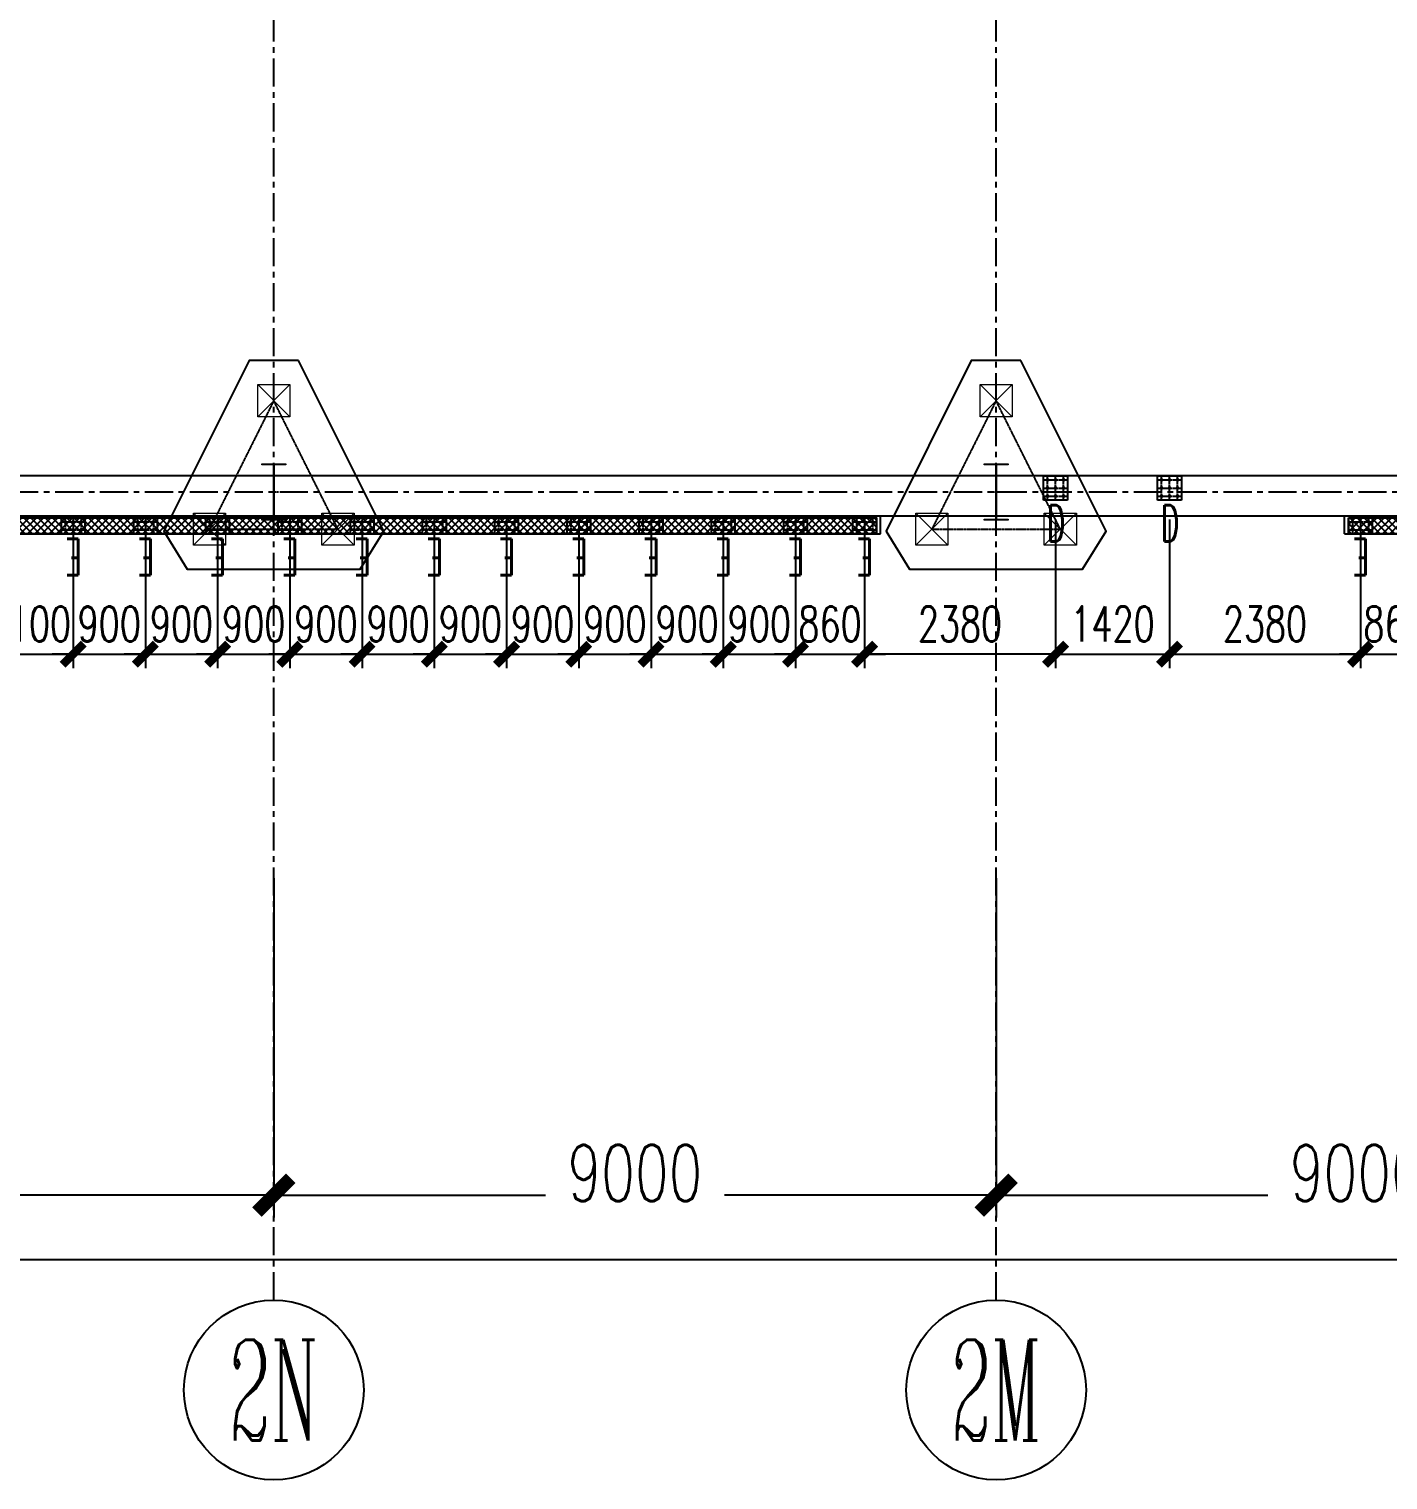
# Model space of a CAD drawing. Extents: x 782294 to 1727252, y -631030 to 17645.
# Drawn here: x 1063505 to 1080437, y -410193 to -392118 of the extents above; entities that cross this region are included whole.
import ezdxf
from ezdxf.enums import TextEntityAlignment as Align

# ---------------------------------------------------------------- set-up
doc = ezdxf.new("R2010")
doc.units = 0
doc.linetypes.add('CENTER', pattern=[2, 1.25, -0.25, 0.25, -0.25])
doc.layers.get('Defpoints').update_dxf_attribs({"color": 210})
for name, color, linetype in [('!ZN3-铝板幕墙-3', 3, 'Continuous'), ('2钢材断面', 2, 'Continuous'), ('30预埋件', 30, 'Continuous'), ('3符号', 3, 'Continuous'), ('40钢材投影', 40, 'Continuous'), ('ALT_CEN-0-30', 1, 'CENTER'), ('DIM', 173, 'Continuous'), ('DOTE', 1, 'CENTER'), ('S-BKL', 4, 'Continuous'), ('S-DOTE1', 140, 'CENTER'), ('S-HATCH1-W', 252, 'Continuous'), ('结构轮廓线', 1, 'Continuous')]:
    doc.layers.add(name, color=color, linetype=linetype)
doc.layers.add('S-col', color=2, linetype='Continuous', lineweight=0)
doc.layers.add('S-zhuang', color=1, linetype='Continuous', lineweight=0)
doc.styles.add('_TCH_AXIS', font='COMPLEX', dxfattribs={"bigfont": 'GBCBIG'})
doc.styles.add('DHTEXT-1', font='romans.shx', dxfattribs={"width": 0.7, "bigfont": 'chinese.shx'})
doc.dimstyles.new('ZN175', dxfattribs={"dimscale": 175, "dimtxt": 2.5, "dimasz": 1.5, "dimexe": 1, "dimexo": 2, "dimgap": 0.9, "dimtad": 1, "dimdec": 0, "dimdsep": 46, "dimtxsty": 'DHTEXT-1', "dimblk": 'ARCHTICK', "dimcen": 2.5, "dimclrd": 173, "dimclre": 173, "dimclrt": 7, "dimazin": 2, "dimtfac": 1, "dimtdec": 0, "dimtix": 1, "dimtmove": 2, "dimatfit": 3, "dimfxl": 0, "dimtolj": 1, "dimtzin": 0, "dimarcsym": 0})
doc.dimstyles.new('ZN280', dxfattribs={"dimscale": 280, "dimtxt": 2.5, "dimasz": 1.5, "dimexe": 1, "dimexo": 2, "dimgap": 0.9, "dimtad": 1, "dimdec": 0, "dimdsep": 46, "dimtxsty": 'DHTEXT-1', "dimblk": 'ARCHTICK', "dimcen": 2.5, "dimclrd": 173, "dimclre": 173, "dimclrt": 7, "dimazin": 2, "dimtfac": 1, "dimtdec": 0, "dimtix": 1, "dimtmove": 2, "dimatfit": 3, "dimfxl": 0, "dimarcsym": 0})
pattern_1 = [(45, (267058.46, 255298.27), (-44.901281, 44.901281), []), (135, (267058.46, 255298.27), (-44.901281, -44.901281), [])]

# ---------------------------------------------------------------- blocks, each defined once
blk = doc.blocks.new('_ArchTick')
at = {"color": 0, "linetype": 'ByBlock', "const_width": 0.4}
blk.add_lwpolyline([(-0.5, -0.5), (0.5, 0.5)], dxfattribs=at)
blk = doc.blocks.new('*D1440')
at = {"layer": 'Defpoints', "color": 0, "ltscale": 2800, "transparency": 16777216}
for p in [(39300, -4250), (48300, -4250), (48300, -8759)]:
    blk.add_point(p, dxfattribs=at)
at = {"layer": 'DIM', "color": 173, "linetype": 'ByBlock', "lineweight": -2, "ltscale": 2800, "transparency": 16777216}
for p, q in [((39300, -4810), (39300, -9039)), ((48300, -4810), (48300, -9039)), ((39300, -8759), (42685, -8759)), ((48300, -8759), (44915, -8759))]:
    blk.add_line(p, q, dxfattribs=at)
at = {"layer": 'DIM', "color": 173, "lineweight": -2, "ltscale": 2800, "transparency": 16777216, "xscale": 420, "yscale": 420, "zscale": 420, "rotation": 180}
blk.add_blockref('_ArchTick', (39300, -8759), dxfattribs=at)
at = {"layer": 'DIM', "color": 173, "lineweight": -2, "ltscale": 2800, "transparency": 16777216, "xscale": 420, "yscale": 420, "zscale": 420}
blk.add_blockref('_ArchTick', (48300, -8759), dxfattribs=at)
at = {"layer": 'DIM', "color": 7, "ltscale": 2800, "transparency": 16777216, "insert": (43800, -8484), "char_height": 700, "attachment_point": 5, "style": 'DHTEXT-1'}
blk.add_mtext('9000', dxfattribs=at)
blk = doc.blocks.new('*D1441')
at = {"layer": 'Defpoints', "color": 0, "ltscale": 2800, "transparency": 16777216}
for p in [(48300, -4250), (57300, -4250), (57300, -8759)]:
    blk.add_point(p, dxfattribs=at)
at = {"layer": 'DIM', "color": 173, "linetype": 'ByBlock', "lineweight": -2, "ltscale": 2800, "transparency": 16777216}
for p, q in [((48300, -4810), (48300, -9039)), ((57300, -4810), (57300, -9039)), ((48300, -8759), (51685, -8759)), ((57300, -8759), (53915, -8759))]:
    blk.add_line(p, q, dxfattribs=at)
at = {"layer": 'DIM', "color": 173, "lineweight": -2, "ltscale": 2800, "transparency": 16777216, "xscale": 420, "yscale": 420, "zscale": 420, "rotation": 180}
blk.add_blockref('_ArchTick', (48300, -8759), dxfattribs=at)
at = {"layer": 'DIM', "color": 173, "lineweight": -2, "ltscale": 2800, "transparency": 16777216, "xscale": 420, "yscale": 420, "zscale": 420}
blk.add_blockref('_ArchTick', (57300, -8759), dxfattribs=at)
at = {"layer": 'DIM', "color": 7, "ltscale": 2800, "transparency": 16777216, "insert": (52800, -8484), "char_height": 700, "attachment_point": 5, "style": 'DHTEXT-1'}
blk.add_mtext('9000', dxfattribs=at)
blk = doc.blocks.new('*D1442')
at = {"layer": 'Defpoints', "color": 0, "ltscale": 2800, "transparency": 16777216}
for p in [(57300, -4250), (66300, -4250), (66300, -8759)]:
    blk.add_point(p, dxfattribs=at)
at = {"layer": 'DIM', "color": 173, "linetype": 'ByBlock', "lineweight": -2, "ltscale": 2800, "transparency": 16777216}
for p, q in [((57300, -4810), (57300, -9039)), ((66300, -4810), (66300, -9039)), ((57300, -8759), (60685, -8759)), ((66300, -8759), (62915, -8759))]:
    blk.add_line(p, q, dxfattribs=at)
at = {"layer": 'DIM', "color": 173, "lineweight": -2, "ltscale": 2800, "transparency": 16777216, "xscale": 420, "yscale": 420, "zscale": 420, "rotation": 180}
blk.add_blockref('_ArchTick', (57300, -8759), dxfattribs=at)
at = {"layer": 'DIM', "color": 173, "lineweight": -2, "ltscale": 2800, "transparency": 16777216, "xscale": 420, "yscale": 420, "zscale": 420}
blk.add_blockref('_ArchTick', (66300, -8759), dxfattribs=at)
at = {"layer": 'DIM', "color": 7, "ltscale": 2800, "transparency": 16777216, "insert": (61800, -8484), "char_height": 700, "attachment_point": 5, "style": 'DHTEXT-1'}
blk.add_mtext('9000', dxfattribs=at)
blk = doc.blocks.new('*D1427')
at = {"layer": 'Defpoints', "color": 0, "ltscale": 2800, "transparency": 16777216}
for p in [(0, -4350), (156300, -4350), (156300, -9559)]:
    blk.add_point(p, dxfattribs=at)
at = {"layer": 'DIM', "color": 173, "linetype": 'ByBlock', "lineweight": -2, "ltscale": 2800, "transparency": 16777216}
for p, q in [((0, -4910), (0, -9839)), ((156300, -4910), (156300, -9839)), ((0, -9559), (76553, -9559)), ((156300, -9559), (79647, -9559))]:
    blk.add_line(p, q, dxfattribs=at)
at = {"layer": 'DIM', "color": 173, "lineweight": -2, "ltscale": 2800, "transparency": 16777216, "xscale": 420, "yscale": 420, "zscale": 420, "rotation": 180}
blk.add_blockref('_ArchTick', (0, -9559), dxfattribs=at)
at = {"layer": 'DIM', "color": 173, "lineweight": -2, "ltscale": 2800, "transparency": 16777216, "xscale": 420, "yscale": 420, "zscale": 420}
blk.add_blockref('_ArchTick', (156300, -9559), dxfattribs=at)
at = {"layer": 'DIM', "color": 7, "ltscale": 2800, "transparency": 16777216, "insert": (78100, -9284), "char_height": 700, "attachment_point": 5, "style": 'DHTEXT-1'}
blk.add_mtext('156300', dxfattribs=at)
blk = doc.blocks.new('卓越-轴号')
blk.add_circle((0, 0), 4)
at = {"color": 0, "style": '_TCH_AXIS', "width": 1.041667, "flags": 8}
blk.add_attdef('A', text='', height=4.48, dxfattribs=at).set_placement((-2, -2.24), (2, -2.24), align=Align.FIT)
blk = doc.blocks.new('20250913105916')
at = {"layer": '结构轮廓线', "color": 1, "ltscale": 500}
for p, q in [((55860, -520), (55860, -300)), ((61640, -520), (61640, -300)), ((34640, -520), (55860, -520)), ((61640, -520), (74660, -520))]:
    blk.add_line(p, q, dxfattribs=at)
blk = doc.blocks.new('20250903183753')
at = {"layer": '2钢材断面'}
for p, q in [((150, 0), (-150, 0)), ((-150, 0), (-150, -300)), ((150, -300), (150, 0)), ((-150, -300), (150, -300))]:
    blk.add_line(p, q, dxfattribs=at)
at = {"layer": '40钢材投影'}
for centre, radius in [((-100, -50), 12), ((-100, -150), 12), ((-100, -50), 6), ((-100, -150), 6), ((0, -50), 12), ((0, -150), 12), ((0, -50), 6), ((0, -150), 6), ((100, -50), 12), ((100, -150), 12), ((100, -50), 6), ((100, -150), 6), ((-100, -250), 12), ((-100, -250), 6), ((0, -250), 12), ((0, -250), 6), ((100, -251), 12), ((100, -251), 6)]:
    blk.add_circle(centre, radius, dxfattribs=at)
at = {"layer": 'ALT_CEN-0-30', "ltscale": 20}
for p, q in [((-100, 0), (-100, -300)), ((0, 0), (0, -300)), ((100, 0), (100, -300)), ((-150, -50), (150, -50)), ((-150, -150), (150, -150)), ((-150, -250), (150, -250))]:
    blk.add_line(p, q, dxfattribs=at)
blk = doc.blocks.new('20250903183821')
at = {"ltscale": 50}
blk.add_blockref('20250903183753', (0, 0), dxfattribs=at)
at = {"layer": '30预埋件', "style": 'DHTEXT-1', "text_generation_flag": 6, "width": 0.55}
blk.add_attdef('B', (-105, 65), '', height=450, rotation=180, dxfattribs=at)
blk = doc.blocks.new('20250902145151')
at = {"layer": '2钢材断面'}
for p, q in [((150, 100), (-150, 100)), ((-150, 100), (-150, -100)), ((150, -100), (150, 100)), ((-150, -100), (150, -100))]:
    blk.add_line(p, q, dxfattribs=at)
at = {"layer": '40钢材投影'}
for centre, radius in [((-100, 50), 10), ((-100, 50), 5), ((0, 50), 10), ((0, 50), 5), ((100, 50), 10), ((100, 50), 5), ((-100, -50), 10), ((-100, -50), 5), ((0, -50), 10), ((0, -50), 5), ((100, -50), 10), ((100, -50), 5)]:
    blk.add_circle(centre, radius, dxfattribs=at)
at = {"layer": 'ALT_CEN-0-30', "ltscale": 20}
for p, q in [((-150, 50), (150, 50)), ((-100, 100), (-100, -100)), ((0, 100), (0, -100)), ((100, 100), (100, -100)), ((-150, -50), (150, -50))]:
    blk.add_line(p, q, dxfattribs=at)
blk = doc.blocks.new('20250912153858')
at = {"ltscale": 50}
blk.add_blockref('20250902145151', (0, 100), dxfattribs=at)
at = {"layer": '30预埋件', "style": 'DHTEXT-1', "text_generation_flag": 6, "width": 0.55}
blk.add_attdef('B', (105, -65), '', height=450, dxfattribs=at)
blk = doc.blocks.new('20250913102643')
at = {"ltscale": 500}
ref = blk.add_blockref('20250903183821', (58040, -100), dxfattribs=dict(at, xscale=-1, rotation=180))
ref.add_attrib('B', 'D', (57935, -615), dxfattribs={"layer": '30预埋件', "height": 450, "rotation": 180, "style": 'DHTEXT-1', "text_generation_flag": 6, "width": 0.55})
ref = blk.add_blockref('20250903183821', (59460, -100), dxfattribs=dict(at, xscale=-1, rotation=180))
ref.add_attrib('B', 'D', (59355, -615), dxfattribs={"layer": '30预埋件', "height": 450, "rotation": 180, "style": 'DHTEXT-1', "text_generation_flag": 6, "width": 0.55})
at = {"layer": '结构轮廓线', "ltscale": 500}
for p in [(45800, -520), (46700, -520), (47600, -520), (48500, -520), (49400, -520), (50300, -520), (51200, -520), (52100, -520), (53000, -520), (53900, -520), (54800, -520), (55660, -520), (61840, -520)]:
    blk.add_blockref('20250912153858', p, dxfattribs=at).add_auto_attribs({'B': 'E'})
blk = doc.blocks.new('*D876')
at = {"layer": 'Defpoints', "color": 0, "ltscale": 1750, "transparency": 16777216}
for p in [(1080095, -397877), (1080955, -397877), (1080955, -399906)]:
    blk.add_point(p, dxfattribs=at)
at = {"layer": 'DIM', "color": 173, "linetype": 'ByBlock', "lineweight": -2, "ltscale": 1750, "transparency": 16777216}
for p, q in [((1080095, -398227), (1080095, -400081)), ((1080955, -398227), (1080955, -400081)), ((1080095, -399906), (1079832, -399906)), ((1080095, -399906), (1080955, -399906)), ((1080955, -399906), (1081217, -399906))]:
    blk.add_line(p, q, dxfattribs=at)
at = {"layer": 'DIM', "color": 173, "lineweight": -2, "ltscale": 1750, "transparency": 16777216, "xscale": 262.5, "yscale": 262.5, "zscale": 262.5}
blk.add_blockref('_ArchTick', (1080095, -399906), dxfattribs=at)
at = {"layer": 'DIM', "color": 173, "lineweight": -2, "ltscale": 1750, "transparency": 16777216, "xscale": 262.5, "yscale": 262.5, "zscale": 262.5, "rotation": 180}
blk.add_blockref('_ArchTick', (1080955, -399906), dxfattribs=at)
at = {"layer": 'DIM', "color": 7, "ltscale": 1750, "transparency": 16777216, "insert": (1080525, -399529), "char_height": 437.5, "attachment_point": 5, "style": 'DHTEXT-1'}
blk.add_mtext('\\A1;860', dxfattribs=at)
blk = doc.blocks.new('*D877')
at = {"layer": 'Defpoints', "color": 0, "ltscale": 1750, "transparency": 16777216}
for p in [(1077715, -397877), (1080095, -397877), (1080095, -399906)]:
    blk.add_point(p, dxfattribs=at)
at = {"layer": 'DIM', "color": 173, "linetype": 'ByBlock', "lineweight": -2, "ltscale": 1750, "transparency": 16777216}
for p, q in [((1077715, -398227), (1077715, -400081)), ((1080095, -398227), (1080095, -400081)), ((1077715, -399906), (1080095, -399906))]:
    blk.add_line(p, q, dxfattribs=at)
at = {"layer": 'DIM', "color": 173, "lineweight": -2, "ltscale": 1750, "transparency": 16777216, "xscale": 262.5, "yscale": 262.5, "zscale": 262.5, "rotation": 180}
blk.add_blockref('_ArchTick', (1077715, -399906), dxfattribs=at)
at = {"layer": 'DIM', "color": 173, "lineweight": -2, "ltscale": 1750, "transparency": 16777216, "xscale": 262.5, "yscale": 262.5, "zscale": 262.5}
blk.add_blockref('_ArchTick', (1080095, -399906), dxfattribs=at)
at = {"layer": 'DIM', "color": 7, "ltscale": 1750, "transparency": 16777216, "insert": (1078905, -399529), "char_height": 437.5, "attachment_point": 5, "style": 'DHTEXT-1'}
blk.add_mtext('\\A1;2380', dxfattribs=at)
blk = doc.blocks.new('*D878')
at = {"layer": 'Defpoints', "color": 0, "ltscale": 1750, "transparency": 16777216}
for p in [(1076295, -397877), (1077715, -397877), (1077715, -399906)]:
    blk.add_point(p, dxfattribs=at)
at = {"layer": 'DIM', "color": 173, "linetype": 'ByBlock', "lineweight": -2, "ltscale": 1750, "transparency": 16777216}
for p, q in [((1076295, -398227), (1076295, -400081)), ((1077715, -398227), (1077715, -400081)), ((1076295, -399906), (1077715, -399906))]:
    blk.add_line(p, q, dxfattribs=at)
at = {"layer": 'DIM', "color": 173, "lineweight": -2, "ltscale": 1750, "transparency": 16777216, "xscale": 262.5, "yscale": 262.5, "zscale": 262.5, "rotation": 180}
blk.add_blockref('_ArchTick', (1076295, -399906), dxfattribs=at)
at = {"layer": 'DIM', "color": 173, "lineweight": -2, "ltscale": 1750, "transparency": 16777216, "xscale": 262.5, "yscale": 262.5, "zscale": 262.5}
blk.add_blockref('_ArchTick', (1077715, -399906), dxfattribs=at)
at = {"layer": 'DIM', "color": 7, "ltscale": 1750, "transparency": 16777216, "insert": (1077005, -399529), "char_height": 437.5, "attachment_point": 5, "style": 'DHTEXT-1'}
blk.add_mtext('\\A1;1420', dxfattribs=at)
blk = doc.blocks.new('*D879')
at = {"layer": 'Defpoints', "color": 0, "ltscale": 1750, "transparency": 16777216}
for p in [(1073055, -397877), (1073915, -397877), (1073915, -399906)]:
    blk.add_point(p, dxfattribs=at)
at = {"layer": 'DIM', "color": 173, "linetype": 'ByBlock', "lineweight": -2, "ltscale": 1750, "transparency": 16777216}
for p, q in [((1073055, -398227), (1073055, -400081)), ((1073915, -398227), (1073915, -400081)), ((1073055, -399906), (1072792, -399906)), ((1073055, -399906), (1073915, -399906)), ((1073915, -399906), (1074177, -399906))]:
    blk.add_line(p, q, dxfattribs=at)
at = {"layer": 'DIM', "color": 173, "lineweight": -2, "ltscale": 1750, "transparency": 16777216, "xscale": 262.5, "yscale": 262.5, "zscale": 262.5}
blk.add_blockref('_ArchTick', (1073055, -399906), dxfattribs=at)
at = {"layer": 'DIM', "color": 173, "lineweight": -2, "ltscale": 1750, "transparency": 16777216, "xscale": 262.5, "yscale": 262.5, "zscale": 262.5, "rotation": 180}
blk.add_blockref('_ArchTick', (1073915, -399906), dxfattribs=at)
at = {"layer": 'DIM', "color": 7, "ltscale": 1750, "transparency": 16777216, "insert": (1073485, -399529), "char_height": 437.5, "attachment_point": 5, "style": 'DHTEXT-1'}
blk.add_mtext('\\A1;860', dxfattribs=at)
blk = doc.blocks.new('*D880')
at = {"layer": 'Defpoints', "color": 0, "ltscale": 1750, "transparency": 16777216}
for p in [(1072155, -397877), (1073055, -397877), (1073055, -399906)]:
    blk.add_point(p, dxfattribs=at)
at = {"layer": 'DIM', "color": 173, "linetype": 'ByBlock', "lineweight": -2, "ltscale": 1750, "transparency": 16777216}
for p, q in [((1072155, -398227), (1072155, -400081)), ((1073055, -398227), (1073055, -400081)), ((1072155, -399906), (1071892, -399906)), ((1072155, -399906), (1073055, -399906)), ((1073055, -399906), (1073317, -399906))]:
    blk.add_line(p, q, dxfattribs=at)
at = {"layer": 'DIM', "color": 173, "lineweight": -2, "ltscale": 1750, "transparency": 16777216, "xscale": 262.5, "yscale": 262.5, "zscale": 262.5}
blk.add_blockref('_ArchTick', (1072155, -399906), dxfattribs=at)
at = {"layer": 'DIM', "color": 173, "lineweight": -2, "ltscale": 1750, "transparency": 16777216, "xscale": 262.5, "yscale": 262.5, "zscale": 262.5, "rotation": 180}
blk.add_blockref('_ArchTick', (1073055, -399906), dxfattribs=at)
at = {"layer": 'DIM', "color": 7, "ltscale": 1750, "transparency": 16777216, "insert": (1072605, -399529), "char_height": 437.5, "attachment_point": 5, "style": 'DHTEXT-1'}
blk.add_mtext('\\A1;900', dxfattribs=at)
blk = doc.blocks.new('*D881')
at = {"layer": 'Defpoints', "color": 0, "ltscale": 1750, "transparency": 16777216}
for p in [(1071255, -397877), (1072155, -397877), (1072155, -399906)]:
    blk.add_point(p, dxfattribs=at)
at = {"layer": 'DIM', "color": 173, "linetype": 'ByBlock', "lineweight": -2, "ltscale": 1750, "transparency": 16777216}
for p, q in [((1071255, -398227), (1071255, -400081)), ((1072155, -398227), (1072155, -400081)), ((1071255, -399906), (1070992, -399906)), ((1071255, -399906), (1072155, -399906)), ((1072155, -399906), (1072417, -399906))]:
    blk.add_line(p, q, dxfattribs=at)
at = {"layer": 'DIM', "color": 173, "lineweight": -2, "ltscale": 1750, "transparency": 16777216, "xscale": 262.5, "yscale": 262.5, "zscale": 262.5}
blk.add_blockref('_ArchTick', (1071255, -399906), dxfattribs=at)
at = {"layer": 'DIM', "color": 173, "lineweight": -2, "ltscale": 1750, "transparency": 16777216, "xscale": 262.5, "yscale": 262.5, "zscale": 262.5, "rotation": 180}
blk.add_blockref('_ArchTick', (1072155, -399906), dxfattribs=at)
at = {"layer": 'DIM', "color": 7, "ltscale": 1750, "transparency": 16777216, "insert": (1071705, -399529), "char_height": 437.5, "attachment_point": 5, "style": 'DHTEXT-1'}
blk.add_mtext('\\A1;900', dxfattribs=at)
blk = doc.blocks.new('*D882')
at = {"layer": 'Defpoints', "color": 0, "ltscale": 1750, "transparency": 16777216}
for p in [(1070355, -397877), (1071255, -397877), (1071255, -399906)]:
    blk.add_point(p, dxfattribs=at)
at = {"layer": 'DIM', "color": 173, "linetype": 'ByBlock', "lineweight": -2, "ltscale": 1750, "transparency": 16777216}
for p, q in [((1070355, -398227), (1070355, -400081)), ((1071255, -398227), (1071255, -400081)), ((1070355, -399906), (1070092, -399906)), ((1070355, -399906), (1071255, -399906)), ((1071255, -399906), (1071517, -399906))]:
    blk.add_line(p, q, dxfattribs=at)
at = {"layer": 'DIM', "color": 173, "lineweight": -2, "ltscale": 1750, "transparency": 16777216, "xscale": 262.5, "yscale": 262.5, "zscale": 262.5}
blk.add_blockref('_ArchTick', (1070355, -399906), dxfattribs=at)
at = {"layer": 'DIM', "color": 173, "lineweight": -2, "ltscale": 1750, "transparency": 16777216, "xscale": 262.5, "yscale": 262.5, "zscale": 262.5, "rotation": 180}
blk.add_blockref('_ArchTick', (1071255, -399906), dxfattribs=at)
at = {"layer": 'DIM', "color": 7, "ltscale": 1750, "transparency": 16777216, "insert": (1070805, -399529), "char_height": 437.5, "attachment_point": 5, "style": 'DHTEXT-1'}
blk.add_mtext('\\A1;900', dxfattribs=at)
blk = doc.blocks.new('*D883')
at = {"layer": 'Defpoints', "color": 0, "ltscale": 1750, "transparency": 16777216}
for p in [(1069455, -397877), (1070355, -397877), (1070355, -399906)]:
    blk.add_point(p, dxfattribs=at)
at = {"layer": 'DIM', "color": 173, "linetype": 'ByBlock', "lineweight": -2, "ltscale": 1750, "transparency": 16777216}
for p, q in [((1069455, -398227), (1069455, -400081)), ((1070355, -398227), (1070355, -400081)), ((1069455, -399906), (1069192, -399906)), ((1069455, -399906), (1070355, -399906)), ((1070355, -399906), (1070617, -399906))]:
    blk.add_line(p, q, dxfattribs=at)
at = {"layer": 'DIM', "color": 173, "lineweight": -2, "ltscale": 1750, "transparency": 16777216, "xscale": 262.5, "yscale": 262.5, "zscale": 262.5}
blk.add_blockref('_ArchTick', (1069455, -399906), dxfattribs=at)
at = {"layer": 'DIM', "color": 173, "lineweight": -2, "ltscale": 1750, "transparency": 16777216, "xscale": 262.5, "yscale": 262.5, "zscale": 262.5, "rotation": 180}
blk.add_blockref('_ArchTick', (1070355, -399906), dxfattribs=at)
at = {"layer": 'DIM', "color": 7, "ltscale": 1750, "transparency": 16777216, "insert": (1069905, -399529), "char_height": 437.5, "attachment_point": 5, "style": 'DHTEXT-1'}
blk.add_mtext('\\A1;900', dxfattribs=at)
blk = doc.blocks.new('*D884')
at = {"layer": 'Defpoints', "color": 0, "ltscale": 1750, "transparency": 16777216}
for p in [(1068555, -397877), (1069455, -397877), (1069455, -399906)]:
    blk.add_point(p, dxfattribs=at)
at = {"layer": 'DIM', "color": 173, "linetype": 'ByBlock', "lineweight": -2, "ltscale": 1750, "transparency": 16777216}
for p, q in [((1068555, -398227), (1068555, -400081)), ((1069455, -398227), (1069455, -400081)), ((1068555, -399906), (1068292, -399906)), ((1068555, -399906), (1069455, -399906)), ((1069455, -399906), (1069717, -399906))]:
    blk.add_line(p, q, dxfattribs=at)
at = {"layer": 'DIM', "color": 173, "lineweight": -2, "ltscale": 1750, "transparency": 16777216, "xscale": 262.5, "yscale": 262.5, "zscale": 262.5}
blk.add_blockref('_ArchTick', (1068555, -399906), dxfattribs=at)
at = {"layer": 'DIM', "color": 173, "lineweight": -2, "ltscale": 1750, "transparency": 16777216, "xscale": 262.5, "yscale": 262.5, "zscale": 262.5, "rotation": 180}
blk.add_blockref('_ArchTick', (1069455, -399906), dxfattribs=at)
at = {"layer": 'DIM', "color": 7, "ltscale": 1750, "transparency": 16777216, "insert": (1069005, -399529), "char_height": 437.5, "attachment_point": 5, "style": 'DHTEXT-1'}
blk.add_mtext('\\A1;900', dxfattribs=at)
blk = doc.blocks.new('*D885')
at = {"layer": 'Defpoints', "color": 0, "ltscale": 1750, "transparency": 16777216}
for p in [(1067655, -397877), (1068555, -397877), (1068555, -399906)]:
    blk.add_point(p, dxfattribs=at)
at = {"layer": 'DIM', "color": 173, "linetype": 'ByBlock', "lineweight": -2, "ltscale": 1750, "transparency": 16777216}
for p, q in [((1067655, -398227), (1067655, -400081)), ((1068555, -398227), (1068555, -400081)), ((1067655, -399906), (1067392, -399906)), ((1067655, -399906), (1068555, -399906)), ((1068555, -399906), (1068817, -399906))]:
    blk.add_line(p, q, dxfattribs=at)
at = {"layer": 'DIM', "color": 173, "lineweight": -2, "ltscale": 1750, "transparency": 16777216, "xscale": 262.5, "yscale": 262.5, "zscale": 262.5}
blk.add_blockref('_ArchTick', (1067655, -399906), dxfattribs=at)
at = {"layer": 'DIM', "color": 173, "lineweight": -2, "ltscale": 1750, "transparency": 16777216, "xscale": 262.5, "yscale": 262.5, "zscale": 262.5, "rotation": 180}
blk.add_blockref('_ArchTick', (1068555, -399906), dxfattribs=at)
at = {"layer": 'DIM', "color": 7, "ltscale": 1750, "transparency": 16777216, "insert": (1068105, -399529), "char_height": 437.5, "attachment_point": 5, "style": 'DHTEXT-1'}
blk.add_mtext('\\A1;900', dxfattribs=at)
blk = doc.blocks.new('*D886')
at = {"layer": 'Defpoints', "color": 0, "ltscale": 1750, "transparency": 16777216}
for p in [(1066755, -397877), (1067655, -397877), (1067655, -399906)]:
    blk.add_point(p, dxfattribs=at)
at = {"layer": 'DIM', "color": 173, "linetype": 'ByBlock', "lineweight": -2, "ltscale": 1750, "transparency": 16777216}
for p, q in [((1066755, -398227), (1066755, -400081)), ((1067655, -398227), (1067655, -400081)), ((1066755, -399906), (1066492, -399906)), ((1066755, -399906), (1067655, -399906)), ((1067655, -399906), (1067917, -399906))]:
    blk.add_line(p, q, dxfattribs=at)
at = {"layer": 'DIM', "color": 173, "lineweight": -2, "ltscale": 1750, "transparency": 16777216, "xscale": 262.5, "yscale": 262.5, "zscale": 262.5}
blk.add_blockref('_ArchTick', (1066755, -399906), dxfattribs=at)
at = {"layer": 'DIM', "color": 173, "lineweight": -2, "ltscale": 1750, "transparency": 16777216, "xscale": 262.5, "yscale": 262.5, "zscale": 262.5, "rotation": 180}
blk.add_blockref('_ArchTick', (1067655, -399906), dxfattribs=at)
at = {"layer": 'DIM', "color": 7, "ltscale": 1750, "transparency": 16777216, "insert": (1067205, -399529), "char_height": 437.5, "attachment_point": 5, "style": 'DHTEXT-1'}
blk.add_mtext('\\A1;900', dxfattribs=at)
blk = doc.blocks.new('*D887')
at = {"layer": 'Defpoints', "color": 0, "ltscale": 1750, "transparency": 16777216}
for p in [(1065855, -397877), (1066755, -397877), (1066755, -399906)]:
    blk.add_point(p, dxfattribs=at)
at = {"layer": 'DIM', "color": 173, "linetype": 'ByBlock', "lineweight": -2, "ltscale": 1750, "transparency": 16777216}
for p, q in [((1065855, -398227), (1065855, -400081)), ((1066755, -398227), (1066755, -400081)), ((1065855, -399906), (1065592, -399906)), ((1065855, -399906), (1066755, -399906)), ((1066755, -399906), (1067017, -399906))]:
    blk.add_line(p, q, dxfattribs=at)
at = {"layer": 'DIM', "color": 173, "lineweight": -2, "ltscale": 1750, "transparency": 16777216, "xscale": 262.5, "yscale": 262.5, "zscale": 262.5}
blk.add_blockref('_ArchTick', (1065855, -399906), dxfattribs=at)
at = {"layer": 'DIM', "color": 173, "lineweight": -2, "ltscale": 1750, "transparency": 16777216, "xscale": 262.5, "yscale": 262.5, "zscale": 262.5, "rotation": 180}
blk.add_blockref('_ArchTick', (1066755, -399906), dxfattribs=at)
at = {"layer": 'DIM', "color": 7, "ltscale": 1750, "transparency": 16777216, "insert": (1066305, -399529), "char_height": 437.5, "attachment_point": 5, "style": 'DHTEXT-1'}
blk.add_mtext('\\A1;900', dxfattribs=at)
blk = doc.blocks.new('*D888')
at = {"layer": 'Defpoints', "color": 0, "ltscale": 1750, "transparency": 16777216}
for p in [(1064955, -397877), (1065855, -397877), (1065855, -399906)]:
    blk.add_point(p, dxfattribs=at)
at = {"layer": 'DIM', "color": 173, "linetype": 'ByBlock', "lineweight": -2, "ltscale": 1750, "transparency": 16777216}
for p, q in [((1064955, -398227), (1064955, -400081)), ((1065855, -398227), (1065855, -400081)), ((1064955, -399906), (1064692, -399906)), ((1064955, -399906), (1065855, -399906)), ((1065855, -399906), (1066117, -399906))]:
    blk.add_line(p, q, dxfattribs=at)
at = {"layer": 'DIM', "color": 173, "lineweight": -2, "ltscale": 1750, "transparency": 16777216, "xscale": 262.5, "yscale": 262.5, "zscale": 262.5}
blk.add_blockref('_ArchTick', (1064955, -399906), dxfattribs=at)
at = {"layer": 'DIM', "color": 173, "lineweight": -2, "ltscale": 1750, "transparency": 16777216, "xscale": 262.5, "yscale": 262.5, "zscale": 262.5, "rotation": 180}
blk.add_blockref('_ArchTick', (1065855, -399906), dxfattribs=at)
at = {"layer": 'DIM', "color": 7, "ltscale": 1750, "transparency": 16777216, "insert": (1065405, -399529), "char_height": 437.5, "attachment_point": 5, "style": 'DHTEXT-1'}
blk.add_mtext('\\A1;900', dxfattribs=at)
blk = doc.blocks.new('*D889')
at = {"layer": 'Defpoints', "color": 0, "ltscale": 1750, "transparency": 16777216}
for p in [(1064055, -397877), (1064955, -397877), (1064955, -399906)]:
    blk.add_point(p, dxfattribs=at)
at = {"layer": 'DIM', "color": 173, "linetype": 'ByBlock', "lineweight": -2, "ltscale": 1750, "transparency": 16777216}
for p, q in [((1064055, -398227), (1064055, -400081)), ((1064955, -398227), (1064955, -400081)), ((1064055, -399906), (1063792, -399906)), ((1064055, -399906), (1064955, -399906)), ((1064955, -399906), (1065217, -399906))]:
    blk.add_line(p, q, dxfattribs=at)
at = {"layer": 'DIM', "color": 173, "lineweight": -2, "ltscale": 1750, "transparency": 16777216, "xscale": 262.5, "yscale": 262.5, "zscale": 262.5}
blk.add_blockref('_ArchTick', (1064055, -399906), dxfattribs=at)
at = {"layer": 'DIM', "color": 173, "lineweight": -2, "ltscale": 1750, "transparency": 16777216, "xscale": 262.5, "yscale": 262.5, "zscale": 262.5, "rotation": 180}
blk.add_blockref('_ArchTick', (1064955, -399906), dxfattribs=at)
at = {"layer": 'DIM', "color": 7, "ltscale": 1750, "transparency": 16777216, "insert": (1064505, -399529), "char_height": 437.5, "attachment_point": 5, "style": 'DHTEXT-1'}
blk.add_mtext('\\A1;900', dxfattribs=at)
blk = doc.blocks.new('*D890')
at = {"layer": 'Defpoints', "color": 0, "ltscale": 1750, "transparency": 16777216}
for p in [(1062955, -397877), (1064055, -397877), (1064055, -399906)]:
    blk.add_point(p, dxfattribs=at)
at = {"layer": 'DIM', "color": 173, "linetype": 'ByBlock', "lineweight": -2, "ltscale": 1750, "transparency": 16777216}
for p, q in [((1062955, -398227), (1062955, -400081)), ((1064055, -398227), (1064055, -400081)), ((1062955, -399906), (1062692, -399906)), ((1062955, -399906), (1064055, -399906)), ((1064055, -399906), (1064317, -399906))]:
    blk.add_line(p, q, dxfattribs=at)
at = {"layer": 'DIM', "color": 173, "lineweight": -2, "ltscale": 1750, "transparency": 16777216, "xscale": 262.5, "yscale": 262.5, "zscale": 262.5}
blk.add_blockref('_ArchTick', (1062955, -399906), dxfattribs=at)
at = {"layer": 'DIM', "color": 173, "lineweight": -2, "ltscale": 1750, "transparency": 16777216, "xscale": 262.5, "yscale": 262.5, "zscale": 262.5, "rotation": 180}
blk.add_blockref('_ArchTick', (1064055, -399906), dxfattribs=at)
at = {"layer": 'DIM', "color": 7, "ltscale": 1750, "transparency": 16777216, "insert": (1063505, -399529), "char_height": 437.5, "attachment_point": 5, "style": 'DHTEXT-1'}
blk.add_mtext('\\A1;1100', dxfattribs=at)
blk = doc.blocks.new('*D1480')
at = {"layer": 'Defpoints', "color": 0, "ltscale": 1750, "transparency": 16777216}
for p in [(1073915, -397877), (1076295, -397877), (1073915, -399906)]:
    blk.add_point(p, dxfattribs=at)
at = {"layer": 'DIM', "color": 173, "linetype": 'ByBlock', "lineweight": -2, "ltscale": 1750, "transparency": 16777216}
for p, q in [((1073915, -398227), (1073915, -400081)), ((1076295, -398227), (1076295, -400081)), ((1076295, -399906), (1073915, -399906))]:
    blk.add_line(p, q, dxfattribs=at)
at = {"layer": 'DIM', "color": 173, "lineweight": -2, "ltscale": 1750, "transparency": 16777216, "xscale": 262.5, "yscale": 262.5, "zscale": 262.5, "rotation": 180}
blk.add_blockref('_ArchTick', (1073915, -399906), dxfattribs=at)
at = {"layer": 'DIM', "color": 173, "lineweight": -2, "ltscale": 1750, "transparency": 16777216, "xscale": 262.5, "yscale": 262.5, "zscale": 262.5}
blk.add_blockref('_ArchTick', (1076295, -399906), dxfattribs=at)
at = {"layer": 'DIM', "color": 7, "ltscale": 1750, "transparency": 16777216, "insert": (1075105, -399529), "char_height": 437.5, "attachment_point": 5, "style": 'DHTEXT-1'}
blk.add_mtext('\\A1;2380', dxfattribs=at)
blk = doc.blocks.new('20250922145540')
at = {"layer": 'S-col'}
blk.add_lwpolyline([(-195790, 766820), (-195490, 766820), (-195490, 766808), (-195636, 766808), (-195636, 766132), (-195490, 766132), (-195490, 766120), (-195790, 766120), (-195790, 766132), (-195644, 766132), (-195644, 766808), (-195790, 766808)], close=True, dxfattribs=at)
blk = doc.blocks.new('S-ZHUANG-400')
at = {"layer": 'S-zhuang'}
for p, q in [((200, -200), (-200, 200)), ((-200, -200), (200, 200))]:
    blk.add_line(p, q, dxfattribs=at)
blk.add_lwpolyline([(-200, 200), (200, 200), (200, -200), (-200, -200)], close=True, dxfattribs=at)
blk = doc.blocks.new('CT3')
at = {"layer": 'S-DOTE1', "ltscale": 0.25}
for p, q in [((-101698, -257554), (-101818, -257554)), ((-101758, -257494), (-101758, -257614))]:
    blk.add_line(p, q, dxfattribs=at)
at = {"layer": 'S-DOTE1', "linetype": 'CENTER', "ltscale": 0.25}
blk.add_lwpolyline([(-100958, -258016), (-101758, -256416), (-102558, -258016)], close=True, dxfattribs=at)
at = {"layer": 'S-HATCH1-W'}
blk.add_lwpolyline([(-101449, -255916), (-102067, -255916), (-103130, -258042), (-102837, -258516), (-100680, -258516), (-100387, -258042)], close=True, dxfattribs=at)
at = {"layer": 'S-zhuang', "rotation": 90}
for p in [(-101758, -256416), (-102558, -258016), (-100958, -258016)]:
    blk.add_blockref('S-ZHUANG-400', p, dxfattribs=at)
blk = doc.blocks.new('A$C8df6222d')
at = {"layer": 'S-HATCH1-W'}
h = blk.add_hatch(dxfattribs=at)
h.set_pattern_fill('ANSI37', color=256, scale=20)
h.set_pattern_definition(pattern_1)
h.paths.add_polyline_path([(34690, -320), (55810, -320), (55810, -520), (34690, -520)])
h = blk.add_hatch(dxfattribs=at)
h.set_pattern_fill('ANSI37', color=256, scale=20)
h.set_pattern_definition(pattern_1)
h.paths.add_polyline_path([(74610, -520), (74610, -320), (61690, -320), (61690, -520)])
at = {"layer": 'S-BKL'}
blk.add_line((156304, -300), (-4, -300), dxfattribs=at)
blk.add_lwpolyline([(156304, 200), (-4, 200)], dxfattribs=at)
at = {"layer": 'S-HATCH1-W', "elevation": 0}
blk.add_lwpolyline([(34690, -320), (55810, -320), (55810, -520), (34690, -520)], close=True, dxfattribs=at)
at = {"layer": 'S-HATCH1-W'}
blk.add_lwpolyline([(61690, -320), (74610, -320), (74610, -520), (61690, -520)], close=True, dxfattribs=at)
for p in [(243940, -766470), (252940, -766470)]:
    blk.add_blockref('20250922145540', p)
at = {"layer": 'S-zhuang'}
for p in [(150058, 257554), (159058, 257554)]:
    blk.add_blockref('CT3', p, dxfattribs=at)
blk = doc.blocks.new('20250821100646')
at = {"layer": 'DOTE', "ltscale": 280}
for p, q in [((48300, -10067.4), (48300, 92720)), ((57300, -10067.4), (57300, 92720)), ((165204.2, 0), (-11095.8, 0))]:
    blk.add_line(p, q, dxfattribs=at)
at = {"layer": '3符号', "color": 7}
ref = blk.add_blockref('卓越-轴号', (48300, -11187.4), dxfattribs=dict(at, xscale=280, yscale=280, zscale=280))
ref.add_attrib('A', '2N', dxfattribs={"layer": '0', "color": 0, "height": 1254.4, "style": '_TCH_AXIS', "width": 0.480769}).set_placement((47740, -11814.6), (48860, -11814.6), align=Align.FIT)
ref = blk.add_blockref('卓越-轴号', (57300, -11187.4), dxfattribs=dict(at, xscale=280, yscale=280, zscale=280))
ref.add_attrib('A', '2M', dxfattribs={"layer": '0', "color": 0, "height": 1254.4, "style": '_TCH_AXIS', "width": 0.457317}).set_placement((56740, -11814.6), (57860, -11814.6), align=Align.FIT)
at = {"layer": 'DIM', "ltscale": 2800}
for base, p1, p2, picture, middle in [((48300, -8758.7), (39300, -4250), (48300, -4250), '*D1440', (43800, -8483.7)), ((57300, -8758.7), (48300, -4250), (57300, -4250), '*D1441', (52800, -8483.7)), ((66300, -8758.7), (57300, -4250), (66300, -4250), '*D1442', (61800, -8483.7)), ((156300, -9558.7), (0, -4350), (156300, -4350), '*D1427', (78100, -9283.7))]:
    dim = blk.add_linear_dim(base=base, p1=p1, p2=p2, angle=0, dimstyle='ZN280', dxfattribs=at)
    dim.commit()
    dim.dimension.update_dxf_attribs({"geometry": picture, "text_midpoint": middle, "dimtype": 129})

msp = doc.modelspace()

# ---------------------------------------------------------------- block references
at = {"layer": '!ZN3-铝板幕墙-3', "ltscale": 1750}
msp.add_blockref('A$C8df6222d', (1018254.9, -397885.7), dxfattribs=at)
at = {"layer": 'DIM', "ltscale": 1500}
msp.add_blockref('20250821100646', (1018254.9, -397885.7), dxfattribs=at)
at = {"layer": '结构轮廓线', "ltscale": 500}
for name in ['20250913105916', '20250913102643']:
    msp.add_blockref(name, (1018254.9, -397885.7), dxfattribs=at)

# ---------------------------------------------------------------- dimensions: what is measured, and where the dimension line sits
at = {"layer": 'DIM', "ltscale": 1750}
for base, p1, p2, picture, middle in [((1064054.9, -399905.7), (1062954.9, -397876.9), (1064054.9, -397876.9), '*D890', (1063504.9, -399529.5)), ((1064954.9, -399905.7), (1064054.9, -397876.9), (1064954.9, -397876.9), '*D889', (1064504.9, -399529.5)), ((1065854.9, -399905.7), (1064954.9, -397876.9), (1065854.9, -397876.9), '*D888', (1065404.9, -399529.5)), ((1066754.9, -399905.7), (1065854.9, -397876.9), (1066754.9, -397876.9), '*D887', (1066304.9, -399529.5)), ((1067654.9, -399905.7), (1066754.9, -397876.9), (1067654.9, -397876.9), '*D886', (1067204.9, -399529.5)), ((1068554.9, -399905.7), (1067654.9, -397876.9), (1068554.9, -397876.9), '*D885', (1068104.9, -399529.5)), ((1069454.9, -399905.7), (1068554.9, -397876.9), (1069454.9, -397876.9), '*D884', (1069004.9, -399529.5)), ((1070354.9, -399905.7), (1069454.9, -397876.9), (1070354.9, -397876.9), '*D883', (1069904.9, -399529.5)), ((1071254.9, -399905.7), (1070354.9, -397876.9), (1071254.9, -397876.9), '*D882', (1070804.9, -399529.5)), ((1072154.9, -399905.7), (1071254.9, -397876.9), (1072154.9, -397876.9), '*D881', (1071704.9, -399529.5)), ((1073054.9, -399905.7), (1072154.9, -397876.9), (1073054.9, -397876.9), '*D880', (1072604.9, -399529.5)), ((1073914.9, -399905.7), (1073054.9, -397876.9), (1073914.9, -397876.9), '*D879', (1073484.9, -399529.5)), ((1073914.9, -399905.7), (1076294.9, -397876.9), (1073914.9, -397876.9), '*D1480', (1075104.9, -399529.5)), ((1077714.9, -399905.7), (1076294.9, -397876.9), (1077714.9, -397876.9), '*D878', (1077004.9, -399529.5)), ((1080094.9, -399905.7), (1077714.9, -397876.9), (1080094.9, -397876.9), '*D877', (1078904.9, -399529.5)), ((1080954.9, -399905.7), (1080094.9, -397876.9), (1080954.9, -397876.9), '*D876', (1080524.9, -399529.5))]:
    dim = msp.add_linear_dim(base=base, p1=p1, p2=p2, dimstyle='ZN175', dxfattribs=at)
    dim.commit()
    dim.dimension.update_dxf_attribs({"geometry": picture, "text_midpoint": middle})

doc.saveas('drawing.dxf')
